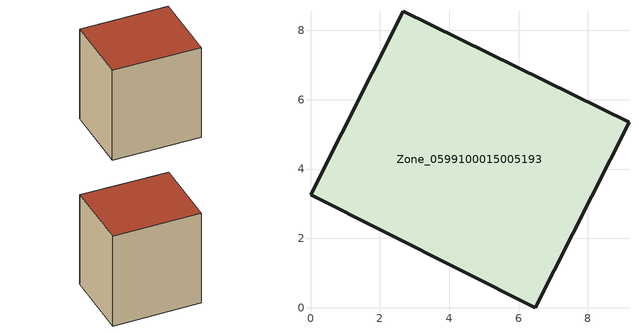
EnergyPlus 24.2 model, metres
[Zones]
Zone_0599100015005193
 floor ground (C_G): 2.68,8.55 9.18,5.35 6.48,0 0,3.25 z1.07
 wall outside (C_F): 9.18,5.35 2.68,8.55 0,3.25 6.48,0 9.18,5.35 z1.07:9.12
 roof outside (C_R): 0,3.25 6.48,0 9.18,5.35 2.68,8.55 z9.12
[BUILDING]
Pand.0599100015005193: North Axis=0; Terrain=City; Loads Convergence Tolerance Value=0.04; Temperature Convergence Tolerance Value=0.4; Solar Distribution=FullExterior; Maximum Number of Warmup Days=25; Minimum Number of Warmup Days=1
[Site:Location]
Rotterdam.The.Hague.AP_ZH_NLD Design_Conditions: Latitude=51.96; Longitude=4.45; Time Zone=1; Elevation=-4.5
[SITE:GROUNDTEMPERATURE:BUILDINGSURFACE]
18, 18, 18, 18, 18, 18, 18, 18, 18, 18, 18, 18
[MATERIAL] Thermal Absorptance=0.9; Solar Absorptance=0.7; Visible Absorptance=0.7
Name | Roughness | Thickness | Conductivity | Density | Specific Heat
G.TI.1946-1964 | MediumSmooth | 0.15 | 1 | 540 | 1210
F.TI.1946-1964 | Rough | 0.3 | 0.857143 | 1920 | 840
R.TI.1946-1964 | MediumRough | 0.2 | 0.277778 | 1500 | 1000
[CONSTRUCTION]
C_G: G.TI.1946-1964
C_F: F.TI.1946-1964
C_R: R.TI.1946-1964
[ZONE]
Zone_0599100015005193: Type=1; Multiplier=1; Ceiling Height=Autocalculate; Volume=Autocalculate; Floor Area=autocalculate; Part of Total Floor Area=Yes
[ZONEINFILTRATION:DESIGNFLOWRATE]
Infil_Zone_0599100015005193: Zone or ZoneList or Space or SpaceList=Zone_0599100015005193; Schedule=AlwaysOn; Design Flow Rate Calculation Method=Flow/Area; Flow Rate per Floor Area=0.003; Constant Term Coefficient=1; Temperature Term Coefficient=0; Velocity Term Coefficient=0; Velocity Squared Term Coefficient=0
[HVACTEMPLATE:ZONE:IDEALLOADSAIRSYSTEM]
Zone_0599100015005193: Maximum Heating Supply Air Temperature=50; Minimum Cooling Supply Air Temperature=13; Maximum Heating Supply Air Humidity Ratio=0.0156; Minimum Cooling Supply Air Humidity Ratio=0.0077; Heating Limit=NoLimit; Cooling Limit=NoLimit; Dehumidification Control Type=ConstantSensibleHeatRatio; Cooling Sensible Heat Ratio=0.7; Dehumidification Setpoint=60; Humidification Control Type=None; Humidification Setpoint=30; Outdoor Air Method=None; Outdoor Air Flow Rate per Person=0.00944; Outdoor Air Flow Rate per Zone Floor Area=0; Outdoor Air Flow Rate per Zone=0; Demand Controlled Ventilation Type=None; Outdoor Air Economizer Type=NoEconomizer; Heat Recovery Type=None; Sensible Heat Recovery Effectiveness=0.7; Latent Heat Recovery Effectiveness=0.65
[ZONECONTROL:THERMOSTAT]
ThermostatControl_Zone_0599100015005193: Zone or ZoneList=Zone_0599100015005193; Control Type Schedule=DualSetpointControlType; Control 1=Thermostat_Zone_0599100015005193; Temperature Difference Between Cutout And Setpoint=0
[THERMOSTATSETPOINT:DUALSETPOINT]
Thermostat_Zone_0599100015005193: Heating Setpoint Temperature Schedule=HeatingSetpoint_Zone_0599100015005193; Cooling Setpoint Temperature Schedule=CoolingSetpoint_Zone_0599100015005193
[SCHEDULE:COMPACT]
HeatingSetpoint_Zone_0599100015005193: Through: 12/31, For: AllDays, Until: 24:00, 21
CoolingSetpoint_Zone_0599100015005193: Through: 12/31, For: AllDays, Until: 24:00, 24
DualSetpointControlType: Through: 12/31, For: AllDays, Until: 24:00, 4
AlwaysOn: Through: 12/31, For: AllDays, Until: 24:00, 1
